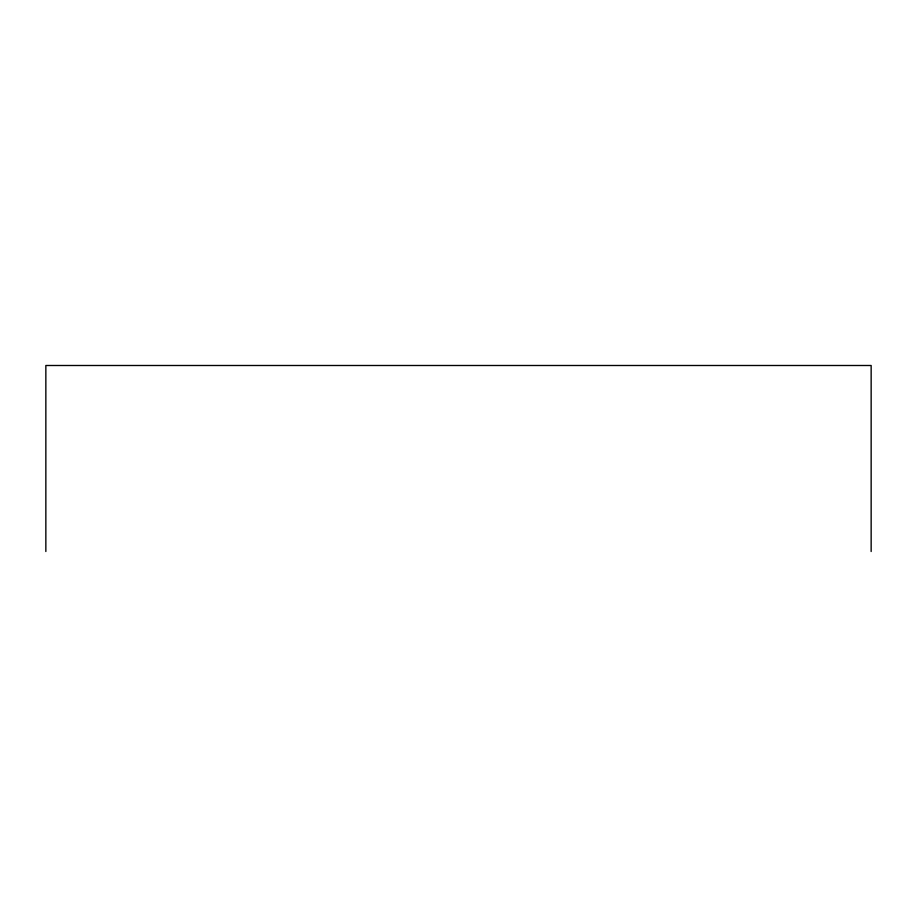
<?xml version="1.0" encoding="UTF-8"?>
<svg xmlns="http://www.w3.org/2000/svg" width="917" height="917" viewBox="0 0 917 917"><rect width="100%" height="100%" fill="white"/><g stroke="black" fill="none" stroke-linecap="round" stroke-linejoin="round"><path stroke-width="1.38" d="M871.15 551.507L871.15 365.493L45.85 365.493L45.85 551.507"/></g></svg>
